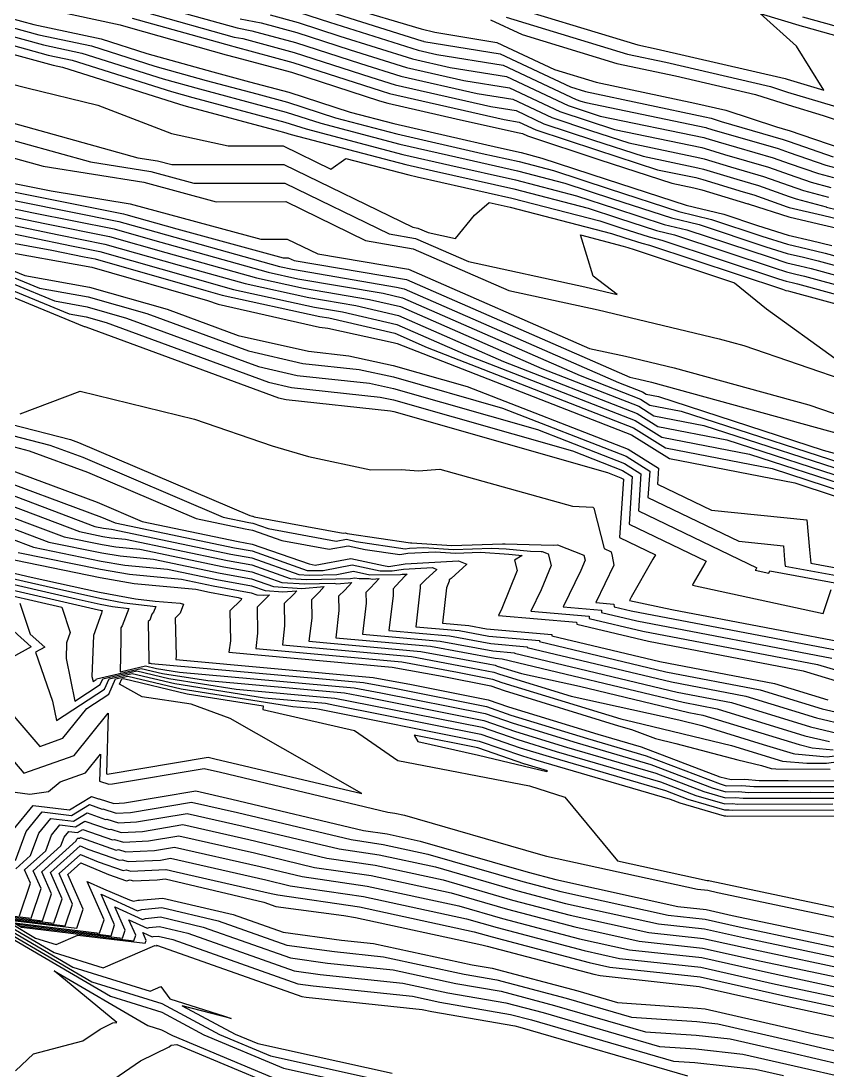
# Model space of a CAD drawing. Header units: millimetres. Extents: x 1157528 to 1158127, y 1280646 to 1281429.
# Drawn here: x 1157768.2 to 1157848.2, y 1280877.3 to 1280981.5 of the extents above; entities that cross this region are included whole.
import ezdxf

# ---------------------------------------------------------------- set-up
doc = ezdxf.new("R2010")
doc.units = ezdxf.units.MM
doc.layers.add('OCTUBRE', color=31, linetype='Continuous')

msp = doc.modelspace()

# ---------------------------------------------------------------- linework, layer by layer
at = {"layer": 'OCTUBRE', "flags": 128}
for points, elevation in [([(1157752.72, 1280983.08), (1157760.66, 1280980.95), (1157763.54, 1280980.13), (1157770.93, 1280978.1), (1157773.31, 1280977.59), (1157783.13, 1280974.49), (1157785.26, 1280973.89), (1157793.03, 1280971.81), (1157794.38, 1280971.45), (1157796.48, 1280970.77), (1157806.08, 1280968.25), (1157810.72, 1280967.18), (1157817.25, 1280965.72), (1157823.29, 1280964.15), (1157827.15, 1280962.88), (1157831.96, 1280961.31), (1157834.21, 1280960.78), (1157842.48, 1280958.04), (1157844.14, 1280957.5), (1157845.41, 1280957.21), (1157846.55, 1280956.93), (1157854.88, 1280954.66)], 422), ([(1157758.65, 1280983.29), (1157765.05, 1280981.47), (1157769.98, 1280980.12), (1157775.21, 1280979), (1157781.5, 1280977.01), (1157786.58, 1280975.59), (1157791.6, 1280974.25), (1157794.64, 1280973.42), (1157799.39, 1280971.88), (1157805.48, 1280970.29), (1157813.95, 1280968.34), (1157817.61, 1280967.53), (1157820.99, 1280966.65), (1157826.53, 1280964.82), (1157833.43, 1280962.57), (1157836.67, 1280961.8), (1157841.65, 1280960.15), (1157844.21, 1280959.33), (1157846.16, 1280958.87), (1157847.92, 1280958.44), (1157854.18, 1280956.74)], 421), ([(1157768.55, 1280983.15), (1157778.07, 1280981.11), (1157779.07, 1280980.79), (1157788.57, 1280978.13), (1157789.44, 1280977.9), (1157795.03, 1280976.39), (1157803.77, 1280973.56), (1157804.59, 1280973.34), (1157811.35, 1280971.79), (1157817.45, 1280970.41), (1157817.92, 1280970.33), (1157818.43, 1280970.09), (1157825.59, 1280967.72), (1157832.75, 1280965.4), (1157834.91, 1280964.94), (1157835.72, 1280964.72), (1157840.26, 1280963.36), (1157840.35, 1280963.34), (1157840.4, 1280963.32), (1157844.32, 1280962.07), (1157847.28, 1280961.37), (1157849.98, 1280960.72)], 419.5), ([(1157782.12, 1280982.89), (1157789.65, 1280980.79), (1157791.12, 1280980.52), (1157795.42, 1280979.35), (1157801.87, 1280977.27), (1157805.89, 1280976.01), (1157813.45, 1280974.29), (1157816.98, 1280973.71), (1157820.84, 1280971.9), (1157824.66, 1280970.63), (1157828.48, 1280969.39), (1157835.5, 1280967.92), (1157835.95, 1280967.8), (1157838.56, 1280967.02), (1157841.82, 1280966.07), (1157844.35, 1280965.16), (1157845.79, 1280964.66), (1157848.27, 1280964.01)], 418), ([(1157797.78, 1280982.71), (1157807.95, 1280979.52), (1157808.13, 1280979.47), (1157808.17, 1280979.46), (1157815.72, 1280978.22), (1157822.68, 1280974.94), (1157824.19, 1280974.48), (1157836, 1280971.98), (1157836.62, 1280971.84), (1157837.63, 1280971.51), (1157843.76, 1280969.74), (1157844.35, 1280969.52), (1157848.74, 1280968.02)], 416), ([(1157800.53, 1280982.89), (1157807.88, 1280980.71), (1157809.24, 1280980.36), (1157815.4, 1280979.35), (1157821.09, 1280976.67), (1157825.22, 1280975.41), (1157835.03, 1280973.33), (1157838.09, 1280972.63), (1157843.12, 1280970.98), (1157844.24, 1280970.65), (1157844.35, 1280970.61), (1157849.47, 1280968.86)], 415.5), ([(1157814.73, 1280983.58), (1157829.37, 1280979.12), (1157831.17, 1280978.73), (1157843.98, 1280975.78), (1157844.15, 1280975.72), (1157847.79, 1280974.63), (1157845.08, 1280978.99), (1157841.49, 1280982.21), (1157845.66, 1280980.98), (1157845.8, 1280980.94), (1157859.56, 1280977.06)], 413.5), ([(1157752.75, 1280982.18), (1157761.66, 1280979.78), (1157762.78, 1280979.46), (1157771.41, 1280977.09), (1157772.35, 1280976.89), (1157783.94, 1280973.23), (1157784.59, 1280973.04), (1157793.75, 1280970.59), (1157794.25, 1280970.46), (1157795.02, 1280970.21), (1157806.38, 1280967.23), (1157809.1, 1280966.61), (1157817.07, 1280964.82), (1157824.44, 1280962.91), (1157827.46, 1280961.91), (1157831.22, 1280960.69), (1157832.99, 1280960.26), (1157842.89, 1280956.98), (1157844.11, 1280956.59), (1157845.03, 1280956.37), (1157845.87, 1280956.17), (1157855.23, 1280953.62)], 422.5), ([(1157759.65, 1280982.12), (1157764.29, 1280980.8), (1157770.46, 1280979.11), (1157774.26, 1280978.3), (1157782.31, 1280975.75), (1157785.92, 1280974.74), (1157792.31, 1280973.03), (1157794.51, 1280972.43), (1157797.93, 1280971.33), (1157805.78, 1280969.27), (1157812.34, 1280967.76), (1157817.43, 1280966.63), (1157822.14, 1280965.4), (1157826.84, 1280963.85), (1157832.69, 1280961.94), (1157835.44, 1280961.29), (1157842.06, 1280959.09), (1157844.18, 1280958.42), (1157845.78, 1280958.04), (1157847.24, 1280957.69), (1157854.53, 1280955.7)], 421.5), ([(1157765.81, 1280982.14), (1157769.5, 1280981.13), (1157776.17, 1280979.7), (1157780.69, 1280978.27), (1157787.24, 1280976.44), (1157790.88, 1280975.46), (1157794.77, 1280974.41), (1157800.85, 1280972.44), (1157805.19, 1280971.31), (1157815.57, 1280968.92), (1157817.79, 1280968.43), (1157819.84, 1280967.89), (1157826.22, 1280965.79), (1157834.16, 1280963.2), (1157837.9, 1280962.31), (1157841.23, 1280961.2), (1157844.25, 1280960.24), (1157846.53, 1280959.71), (1157848.61, 1280959.2)], 420.5), ([(1157779.24, 1280981.75), (1157789.09, 1280979), (1157789.31, 1280978.96), (1157795.16, 1280977.37), (1157803.91, 1280974.54), (1157804.75, 1280974.28), (1157816.12, 1280971.7), (1157817.61, 1280971.46), (1157819.24, 1280970.69), (1157825.28, 1280968.69), (1157831.33, 1280966.73), (1157835.11, 1280965.94), (1157835.8, 1280965.75), (1157839.79, 1280964.55), (1157840.86, 1280964.24), (1157844.16, 1280963.04), (1157844.35, 1280962.98), (1157847.66, 1280962.21), (1157850.66, 1280961.48)], 419), ([(1157780.68, 1280982.32), (1157789.37, 1280979.89), (1157790.22, 1280979.74), (1157795.29, 1280978.36), (1157802.89, 1280975.91), (1157805.32, 1280975.14), (1157814.78, 1280973), (1157817.29, 1280972.59), (1157820.04, 1280971.29), (1157824.97, 1280969.66), (1157829.9, 1280968.06), (1157835.31, 1280966.93), (1157835.87, 1280966.77), (1157839.17, 1280965.78), (1157841.34, 1280965.16), (1157844.35, 1280964.07), (1157845.05, 1280963.83), (1157848.03, 1280963.04), (1157848.06, 1280963.03), (1157851.35, 1280962.23)], 418.5), ([(1157789.94, 1280981.68), (1157792.02, 1280981.3), (1157795.56, 1280980.34), (1157800.85, 1280978.63), (1157806.45, 1280976.87), (1157812.11, 1280975.59), (1157816.66, 1280974.84), (1157821.64, 1280972.5), (1157824.35, 1280971.6), (1157827.05, 1280970.72), (1157835.7, 1280968.92), (1157836.03, 1280968.83), (1157837.94, 1280968.25), (1157842.31, 1280966.99), (1157844.35, 1280966.25), (1157846.53, 1280965.5), (1157848.51, 1280964.98)], 417.5), ([(1157792.92, 1280982.08), (1157795.69, 1280981.33), (1157799.83, 1280979.99), (1157807.02, 1280977.73), (1157810.77, 1280976.88), (1157816.35, 1280975.97), (1157822.45, 1280973.1), (1157824.04, 1280972.57), (1157825.63, 1280972.05), (1157835.9, 1280969.91), (1157836.11, 1280969.85), (1157837.32, 1280969.49), (1157842.79, 1280967.9), (1157844.35, 1280967.34), (1157847.26, 1280966.34), (1157848.75, 1280965.95)], 417), ([(1157795.82, 1280982.31), (1157798.8, 1280981.35), (1157807.59, 1280978.59), (1157809.44, 1280978.17), (1157816.03, 1280977.1), (1157823.25, 1280973.7), (1157823.73, 1280973.54), (1157824.2, 1280973.39), (1157836.09, 1280970.9), (1157836.18, 1280970.88), (1157836.7, 1280970.72), (1157843.27, 1280968.82), (1157844.35, 1280968.43), (1157848, 1280967.18), (1157848.99, 1280966.92)], 416.5), ([(1157814.77, 1280981.6), (1157817.91, 1280980.13), (1157827.3, 1280977.26), (1157833.1, 1280976.03), (1157841.04, 1280974.2), (1157844.26, 1280973.15), (1157847.74, 1280972.1), (1157850.44, 1280971.2)], 414.5), ([(1157816.32, 1280981.86), (1157828.33, 1280978.19), (1157832.14, 1280977.38), (1157842.51, 1280974.99), (1157844.2, 1280974.43), (1157849.65, 1280972.8)], 414), ([(1157845.7, 1280981.88), (1157847.95, 1280981.26), (1157859.78, 1280977.92)], 413), ([(1157717.7, 1280980.6), (1157723.76, 1280978.43), (1157725.28, 1280977.93), (1157732.14, 1280975.93), (1157732.8, 1280975.79), (1157740.04, 1280973.76), (1157740.29, 1280973.69), (1157744.31, 1280972.68), (1157751.34, 1280971.35), (1157753.06, 1280970.99), (1157764.91, 1280968.61), (1157770.41, 1280967.09), (1157780.41, 1280965.49), (1157787.58, 1280963.54), (1157794.46, 1280963.56), (1157802.36, 1280959.7), (1157807.11, 1280958.89), (1157816.58, 1280954.75), (1157825.44, 1280952.82), (1157837.43, 1280949.97), (1157839.86, 1280949.3), (1157856.03, 1280943.73)], 424.5), ([(1157718, 1280979.03), (1157722.38, 1280977.46), (1157726, 1280976.27), (1157730.9, 1280974.84), (1157733.21, 1280974.33), (1157738.37, 1280972.89), (1157740.73, 1280972.29), (1157749.41, 1280970.1), (1157750.68, 1280969.85), (1157751.46, 1280969.43), (1157763.45, 1280966.33), (1157764.4, 1280966), (1157765.73, 1280965.72), (1157771.22, 1280964.62), (1157779.06, 1280963.36), (1157791.99, 1280959.85), (1157794.62, 1280959.85), (1157797.65, 1280958.38), (1157806.65, 1280956.85), (1157824.57, 1280949.01), (1157828.13, 1280948.24), (1157832.95, 1280947.09), (1157846.33, 1280943.41), (1157854.82, 1280940.49)], 425.5), ([(1157718.15, 1280978.25), (1157721.7, 1280976.98), (1157726.36, 1280975.44), (1157730.28, 1280974.3), (1157733.42, 1280973.61), (1157737.54, 1280972.45), (1157740.95, 1280971.59), (1157748.3, 1280969.74), (1157750.36, 1280969.33), (1157751.62, 1280968.65), (1157761.83, 1280966.01), (1157763.97, 1280965.25), (1157766.98, 1280964.63), (1157778.4, 1280962.34), (1157778.61, 1280962.28), (1157783.67, 1280960.86), (1157794.2, 1280958), (1157794.71, 1280958), (1157795.3, 1280957.72), (1157806.42, 1280955.83), (1157828.56, 1280946.14), (1157829.47, 1280945.94), (1157830.71, 1280945.65), (1157849.57, 1280940.47)], 426), ([(1157719.64, 1280975.53), (1157727.44, 1280972.95), (1157728.42, 1280972.67), (1157734.04, 1280971.43), (1157735.03, 1280971.15), (1157741.62, 1280969.49), (1157744.95, 1280968.64), (1157749.4, 1280967.76), (1157752.11, 1280966.29), (1157756.98, 1280965.03), (1157762.71, 1280963.03), (1157770.74, 1280961.36), (1157776.99, 1280960.11), (1157782.58, 1280958.51), (1157791.58, 1280955.99), (1157796.22, 1280954.98), (1157802.77, 1280953.86), (1157805.84, 1280953.15), (1157819.86, 1280947.01), (1157829.46, 1280943.27), (1157830.96, 1280942.33), (1157835.92, 1280941.37), (1157852.06, 1280936.12)], 427.5), ([(1157720.32, 1280976.01), (1157727.08, 1280973.78), (1157729.04, 1280973.21), (1157733.83, 1280972.15), (1157735.87, 1280971.58), (1157741.4, 1280970.19), (1157746.07, 1280969.01), (1157749.72, 1280968.28), (1157751.95, 1280967.08), (1157758.6, 1280965.36), (1157763.13, 1280963.77), (1157769.48, 1280962.45), (1157777.46, 1280960.85), (1157781.26, 1280959.77), (1157792.72, 1280956.56), (1157795.68, 1280955.91), (1157804.11, 1280954.47), (1157806.03, 1280954.02), (1157823.65, 1280946.31), (1157829.64, 1280943.98), (1157830.57, 1280943.39), (1157833.67, 1280942.79), (1157852.86, 1280936.56)], 427), ([(1157763.73, 1280976.14), (1157768.8, 1280974.85), (1157775.84, 1280973.13), (1157783.16, 1280970.31), (1157788.76, 1280969.09), (1157794.2, 1280969.11), (1157798.94, 1280966.79), (1157800.42, 1280967.85), (1157806.67, 1280966.21), (1157807.49, 1280966.03), (1157816.89, 1280963.92), (1157825.59, 1280961.66), (1157827.77, 1280960.94), (1157830.48, 1280960.06), (1157831.76, 1280959.75), (1157843.3, 1280955.92), (1157844.07, 1280955.68), (1157844.66, 1280955.54), (1157845.19, 1280955.41), (1157855.58, 1280952.58)], 423), ([(1157718.96, 1280972.73), (1157724.7, 1280970.82), (1157727.17, 1280970.1), (1157729.18, 1280970.09), (1157733.45, 1280969.15), (1157740.1, 1280967.4), (1157742.12, 1280966.81), (1157742.82, 1280966.72), (1157748.12, 1280965.67), (1157751.54, 1280963.82), (1157752.53, 1280963.46), (1157759.57, 1280961.29), (1157765.67, 1280958.77), (1157775.25, 1280957.05), (1157786.72, 1280953.77), (1157787.77, 1280953.39), (1157797.81, 1280951.1), (1157798.65, 1280951.01), (1157805.11, 1280949.6), (1157805.51, 1280949.49), (1157828.75, 1280940.44), (1157832.5, 1280938.07), (1157844.93, 1280935.66), (1157848.84, 1280934.39)], 429.5), ([(1157765.21, 1280971.96), (1157779.81, 1280967.92), (1157781.77, 1280967.61), (1157783.17, 1280967.23), (1157794.29, 1280967.26), (1157807.06, 1280961.02), (1157807.57, 1280960.93), (1157808.59, 1280960.49), (1157811.28, 1280959.9), (1157813.17, 1280962.22), (1157814.62, 1280963.49), (1157816.72, 1280963.02), (1157826.74, 1280960.41), (1157828.08, 1280959.97), (1157829.75, 1280959.43), (1157830.53, 1280959.24), (1157843.72, 1280954.87), (1157844.04, 1280954.76), (1157844.28, 1280954.71), (1157844.5, 1280954.65), (1157855.93, 1280951.54)], 423.5), ([(1157765.06, 1280970.28), (1157775.11, 1280967.51), (1157781.09, 1280966.55), (1157785.37, 1280965.38), (1157794.37, 1280965.41), (1157804.71, 1280960.36), (1157807.34, 1280959.91), (1157812.58, 1280957.62), (1157824.1, 1280955.12), (1157827.33, 1280954.35), (1157824.93, 1280956.18), (1157823.69, 1280960.26), (1157827.9, 1280959.16), (1157828.39, 1280959), (1157829.01, 1280958.8), (1157829.3, 1280958.73), (1157838.96, 1280955.52), (1157842.11, 1280952.92), (1157848.88, 1280948.03)], 424), ([(1157763.55, 1280964.51), (1157768.23, 1280963.54), (1157777.93, 1280961.59), (1157779.93, 1280961.02), (1157793.86, 1280957.13), (1157795.14, 1280956.85), (1157805.46, 1280955.08), (1157806.22, 1280954.9), (1157827.45, 1280945.61), (1157829.82, 1280944.69), (1157830.19, 1280944.45), (1157831.41, 1280944.22), (1157847.74, 1280938.92), (1157852.81, 1280937.52)], 426.5), ([(1157762.28, 1280962.28), (1157771.99, 1280960.27), (1157776.52, 1280959.36), (1157783.91, 1280957.26), (1157790.44, 1280955.43), (1157796.77, 1280954.05), (1157801.42, 1280953.25), (1157805.65, 1280952.27), (1157816.06, 1280947.71), (1157829.29, 1280942.56), (1157831.35, 1280941.26), (1157838.17, 1280939.94), (1157851.25, 1280935.69)], 428), ([(1157757.55, 1280960.8), (1157768.6, 1280956.24), (1157775.02, 1280955.09), (1157782.7, 1280952.9), (1157789.76, 1280950.29), (1157796.71, 1280948.72), (1157800.72, 1280948.28), (1157805.13, 1280947.32), (1157812.46, 1280945.23), (1157828.4, 1280939.02), (1157831.41, 1280937.12), (1157831.31, 1280935.55), (1157836.68, 1280932.96), (1157846.13, 1280931.99), (1157846.37, 1280929.01), (1157846.51, 1280927.71), (1157854.74, 1280926.19)], 430.5), ([(1157764.95, 1280960.9), (1157773.24, 1280959.18), (1157776.05, 1280958.62), (1157785.23, 1280956), (1157789.3, 1280954.86), (1157797.31, 1280953.11), (1157800.08, 1280952.64), (1157805.47, 1280951.39), (1157812.27, 1280948.41), (1157829.11, 1280941.85), (1157831.73, 1280940.2), (1157840.42, 1280938.51), (1157850.45, 1280935.26)], 428.5), ([(1157753.5, 1280959.84), (1157774.48, 1280951.19), (1157774.56, 1280951.17), (1157774.65, 1280951.15), (1157793.75, 1280944.1), (1157794.5, 1280943.94), (1157804.84, 1280942.82), (1157805.17, 1280942.75), (1157826.37, 1280936.69), (1157827.68, 1280936.18), (1157827.93, 1280936.03), (1157827.56, 1280930.24), (1157831.11, 1280928.53), (1157830.85, 1280928.09), (1157828.71, 1280924.33), (1157828.53, 1280924.01), (1157832.74, 1280923.11), (1157851.45, 1280919.54)], 432.5), ([(1157754.51, 1280960.08), (1157773.01, 1280952.45), (1157774.67, 1280952.15), (1157776.66, 1280951.58), (1157792.76, 1280945.65), (1157795.05, 1280945.13), (1157803.81, 1280944.18), (1157805.16, 1280943.89), (1157822.89, 1280938.83), (1157827.86, 1280936.89), (1157828.8, 1280936.3), (1157828.5, 1280931.57), (1157836.13, 1280927.89), (1157835.99, 1280927.66), (1157834.86, 1280925.67), (1157834.77, 1280925.51), (1157847.72, 1280922.72), (1157848.54, 1280925.08)], 432), ([(1157755.52, 1280960.32), (1157771.54, 1280953.72), (1157774.79, 1280953.13), (1157778.67, 1280952.02), (1157791.76, 1280947.2), (1157795.6, 1280946.33), (1157802.78, 1280945.55), (1157805.15, 1280945.03), (1157819.41, 1280940.96), (1157828.04, 1280937.6), (1157829.67, 1280936.57), (1157829.44, 1280932.9), (1157841.15, 1280927.25), (1157841.13, 1280927.22), (1157841.02, 1280927.02), (1157841.01, 1280927), (1157842.35, 1280926.71), (1157842.44, 1280926.95), (1157854.28, 1280924.77)], 431.5), ([(1157756.53, 1280960.56), (1157770.07, 1280954.98), (1157774.9, 1280954.11), (1157780.69, 1280952.46), (1157790.76, 1280948.75), (1157796.15, 1280947.52), (1157801.75, 1280946.92), (1157805.14, 1280946.18), (1157815.94, 1280943.09), (1157828.22, 1280938.31), (1157830.54, 1280936.84), (1157830.37, 1280934.22), (1157839.36, 1280929.89), (1157843.8, 1280929.43), (1157843.91, 1280928.03), (1157843.97, 1280927.42), (1157854.51, 1280925.48)], 431), ([(1157764.2, 1280960.04), (1157771.28, 1280958.76), (1157774.49, 1280958.09), (1157775.59, 1280957.88), (1157786.56, 1280954.75), (1157788.16, 1280954.3), (1157797.85, 1280952.18), (1157798.73, 1280952.03), (1157805.28, 1280950.51), (1157808.47, 1280949.11), (1157828.93, 1280941.14), (1157832.12, 1280939.13), (1157842.67, 1280937.09), (1157849.65, 1280934.82)], 429), ([(1157768.16, 1280942.51), (1157774.09, 1280944.75), (1157785.42, 1280941.97), (1157793.12, 1280939.34), (1157796.71, 1280938.29), (1157802.89, 1280936.95), (1157805.9, 1280937), (1157807.63, 1280936.86), (1157809.75, 1280937.02), (1157822.89, 1280933.37), (1157824.9, 1280933.27), (1157825.01, 1280933.17), (1157826.04, 1280929.16), (1157826.73, 1280928.84), (1157826.82, 1280928.41), (1157826.99, 1280927.51), (1157825.2, 1280923.81), (1157826.99, 1280923.65), (1157827.01, 1280923.38), (1157828.71, 1280922.98), (1157850.03, 1280918.91)], 433), ([(1157767.21, 1280941.5), (1157773.12, 1280939.96), (1157773.91, 1280939.68), (1157790.92, 1280932.42), (1157791.17, 1280932.37), (1157791.2, 1280932.36), (1157791.35, 1280932.31), (1157800.17, 1280930.67), (1157800.36, 1280930.7), (1157800.55, 1280930.66), (1157806.82, 1280929.71), (1157806.86, 1280929.72), (1157806.97, 1280929.72), (1157810.94, 1280929.45), (1157815.94, 1280929.63), (1157816.04, 1280929.62), (1157816.2, 1280929.61), (1157820.97, 1280929.5), (1157821.4, 1280929.52), (1157824.01, 1280928.5), (1157824.14, 1280928), (1157823.72, 1280926.96), (1157821.98, 1280923.38), (1157825.76, 1280923.05), (1157825.77, 1280922.81), (1157829.28, 1280921.97), (1157848.61, 1280918.28)], 433.5), ([(1157766.36, 1280940.63), (1157771.09, 1280939.41), (1157774.37, 1280938.2), (1157788.25, 1280932.28), (1157790.81, 1280931.74), (1157791.19, 1280931.67), (1157792.71, 1280931.14), (1157799.47, 1280929.88), (1157800.5, 1280930.07), (1157801.45, 1280929.86), (1157806.29, 1280929.13), (1157806.72, 1280929.2), (1157808.14, 1280929.27), (1157811.11, 1280929.06), (1157814.86, 1280929.2), (1157816.31, 1280929.11), (1157818.71, 1280928.89), (1157819.79, 1280928.86), (1157819.89, 1280928.87), (1157820.48, 1280928.63), (1157820.78, 1280927.48), (1157819.79, 1280925.07), (1157818.76, 1280922.95), (1157824.53, 1280922.45), (1157824.54, 1280922.23), (1157829.85, 1280920.96), (1157847.18, 1280917.66), (1157849.94, 1280916.81)], 434), ([(1157765.52, 1280939.77), (1157769.05, 1280938.85), (1157774.83, 1280936.72), (1157785.58, 1280932.13), (1157790.46, 1280931.11), (1157791.18, 1280930.98), (1157794.07, 1280929.96), (1157798.77, 1280929.09), (1157800.64, 1280929.43), (1157802.35, 1280929.06), (1157805.76, 1280928.55), (1157806.58, 1280928.68), (1157809.31, 1280928.82), (1157811.28, 1280928.68), (1157813.77, 1280928.78), (1157816.58, 1280928.59), (1157817.91, 1280928.47), (1157817.15, 1280927.99), (1157817.41, 1280926.96), (1157815.87, 1280923.19), (1157815.54, 1280922.52), (1157823.3, 1280921.84), (1157823.31, 1280921.66), (1157830.42, 1280919.95), (1157845.76, 1280917.03), (1157849.36, 1280915.92)], 434.5), ([(1157764.97, 1280937.74), (1157775.76, 1280933.76), (1157780.24, 1280931.85), (1157789.75, 1280929.85), (1157791.15, 1280929.6), (1157796.8, 1280927.62), (1157797.38, 1280927.51), (1157800.92, 1280928.17), (1157804.16, 1280927.47), (1157804.7, 1280927.38), (1157806.3, 1280927.64), (1157811.58, 1280927.92), (1157812.41, 1280927.59), (1157810.86, 1280926.19), (1157810.65, 1280926.05), (1157810.68, 1280925.93), (1157810.4, 1280925.25), (1157809.99, 1280921.76), (1157812.6, 1280921.53), (1157814.38, 1280921.2), (1157820.84, 1280920.63), (1157820.85, 1280920.5), (1157831.56, 1280917.94), (1157842.91, 1280915.77), (1157848.21, 1280914.15)], 435.5), ([(1157763.41, 1280935.93), (1157775.55, 1280931.35), (1157776.39, 1280931.18), (1157776.68, 1280931.13), (1157777.21, 1280931.08), (1157789.04, 1280928.6), (1157791.12, 1280928.22), (1157795.76, 1280926.59), (1157796.8, 1280926.52), (1157799.53, 1280926.59), (1157801.19, 1280926.9), (1157802.79, 1280926.55), (1157805.85, 1280926.58), (1157806.01, 1280926.6), (1157806.42, 1280926.62), (1157806.49, 1280926.6), (1157806.32, 1280926.45), (1157805.39, 1280925.44), (1157805.1, 1280925.16), (1157805.11, 1280924.49), (1157804.7, 1280921.04), (1157810.71, 1280920.5), (1157814.8, 1280919.73), (1157818.38, 1280919.42), (1157818.38, 1280919.35), (1157832.7, 1280915.92), (1157840.07, 1280914.52), (1157847.07, 1280912.37), (1157850.15, 1280911.63)], 436.5), ([(1157764.43, 1280936.64), (1157776.22, 1280932.28), (1157777.57, 1280931.7), (1157789.4, 1280929.23), (1157791.13, 1280928.91), (1157796.59, 1280926.99), (1157797.02, 1280926.97), (1157798.16, 1280926.99), (1157801.05, 1280927.53), (1157803.84, 1280926.93), (1157805.02, 1280926.94), (1157806.15, 1280927.12), (1157809, 1280927.27), (1157809.45, 1280927.09), (1157808.31, 1280926.06), (1157807.92, 1280925.64), (1157807.8, 1280925.52), (1157807.8, 1280925.24), (1157807.35, 1280921.4), (1157811.65, 1280921.01), (1157814.59, 1280920.46), (1157819.61, 1280920.03), (1157819.61, 1280919.93), (1157832.13, 1280916.93), (1157841.49, 1280915.15), (1157847.64, 1280913.26), (1157850.35, 1280912.61)], 436), ([(1157763.77, 1280934.7), (1157774.03, 1280930.83), (1157776.34, 1280930.36), (1157777.15, 1280930.22), (1157778.6, 1280930.08), (1157788.69, 1280927.97), (1157791.11, 1280927.53), (1157794.92, 1280926.19), (1157796.57, 1280926.08), (1157800.9, 1280926.18), (1157801.33, 1280926.26), (1157801.74, 1280926.18), (1157802.74, 1280926.18), (1157803.06, 1280926.13), (1157803.73, 1280926.18), (1157802.86, 1280925.24), (1157802.4, 1280924.79), (1157802.43, 1280923.75), (1157802.06, 1280920.67), (1157809.76, 1280919.98), (1157815, 1280919), (1157817.15, 1280918.82), (1157817.15, 1280918.77), (1157833.28, 1280914.91), (1157838.64, 1280913.89), (1157846.49, 1280911.48), (1157849.94, 1280910.65)], 437), ([(1157764.13, 1280933.47), (1157772.5, 1280930.31), (1157776.28, 1280929.54), (1157777.61, 1280929.32), (1157779.99, 1280929.09), (1157788.34, 1280927.34), (1157791.09, 1280926.84), (1157794.09, 1280925.78), (1157796.35, 1280925.64), (1157799.27, 1280925.71), (1157799.54, 1280925.66), (1157801.01, 1280925.78), (1157800.33, 1280925.04), (1157799.71, 1280924.43), (1157799.74, 1280923), (1157799.42, 1280920.31), (1157808.81, 1280919.46), (1157815.21, 1280918.27), (1157815.92, 1280918.21), (1157815.92, 1280918.2), (1157833.85, 1280913.91), (1157837.22, 1280913.26), (1157845.92, 1280910.59), (1157848.35, 1280910.01)], 437.5), ([(1157764.5, 1280932.24), (1157770.98, 1280929.8), (1157776.23, 1280928.73), (1157778.07, 1280928.42), (1157781.37, 1280928.1), (1157787.98, 1280926.71), (1157791.08, 1280926.14), (1157793.26, 1280925.38), (1157796.07, 1280925.2), (1157798.29, 1280925.38), (1157797.79, 1280924.84), (1157797.01, 1280924.07), (1157797.05, 1280922.25), (1157796.77, 1280919.95), (1157807.87, 1280918.95), (1157814.54, 1280917.71), (1157815.24, 1280917.57), (1157815.43, 1280917.5), (1157817.82, 1280916.76), (1157823.59, 1280915.49), (1157834.42, 1280912.9), (1157835.8, 1280912.63), (1157845.35, 1280909.71), (1157846.64, 1280909.4), (1157848.74, 1280909.2)], 438), ([(1157764.86, 1280931.02), (1157769.46, 1280929.28), (1157776.17, 1280927.91), (1157778.53, 1280927.51), (1157782.76, 1280927.1), (1157787.63, 1280926.08), (1157791.06, 1280925.45), (1157792.43, 1280924.98), (1157794.19, 1280924.86), (1157795.58, 1280924.97), (1157795.26, 1280924.64), (1157794.31, 1280923.71), (1157794.36, 1280921.5), (1157794.13, 1280919.59), (1157806.92, 1280918.43), (1157813.02, 1280917.3), (1157815.1, 1280916.88), (1157815.66, 1280916.69), (1157822.75, 1280914.51), (1157833.43, 1280912.15), (1157835.72, 1280911.59), (1157841.8, 1280909.73), (1157844.77, 1280908.82), (1157844.92, 1280908.78), (1157848.12, 1280908.49), (1157850.31, 1280908.79)], 438.5), ([(1157767.93, 1280928.77), (1157776.12, 1280927.1), (1157778.99, 1280926.61), (1157784.15, 1280926.11), (1157787.28, 1280925.45), (1157791.05, 1280924.76), (1157791.6, 1280924.57), (1157792.3, 1280924.53), (1157792.86, 1280924.57), (1157792.73, 1280924.44), (1157791.62, 1280923.35), (1157791.67, 1280920.75), (1157791.49, 1280919.23), (1157805.97, 1280917.92), (1157811.49, 1280916.89), (1157814.95, 1280916.2), (1157815.88, 1280915.88), (1157827.67, 1280912.25), (1157828.93, 1280911.97), (1157838.66, 1280909.61), (1157843.71, 1280908.07), (1157846.1, 1280907.86), (1157848.06, 1280907.86), (1157850.43, 1280908.18)], 439), ([(1157766.41, 1280928.25), (1157776.06, 1280926.28), (1157779.45, 1280925.7), (1157785.54, 1280925.12), (1157786.92, 1280924.83), (1157789.75, 1280924.31), (1157790.09, 1280924.21), (1157790.04, 1280924.08), (1157788.92, 1280922.98), (1157788.98, 1280920), (1157788.84, 1280918.86), (1157805.03, 1280917.4), (1157809.97, 1280916.48), (1157814.81, 1280915.52), (1157816.11, 1280915.07), (1157827.44, 1280911.58), (1157828.74, 1280911.2), (1157831.1, 1280910.3), (1157833.14, 1280909.83), (1157839.28, 1280908.2), (1157841.61, 1280907.63), (1157842.59, 1280907.33), (1157843.05, 1280907.3), (1157848.44, 1280907.28)], 439.5), ([(1157765.16, 1280926.69), (1157771.45, 1280925.24), (1157776.04, 1280924.23), (1157778.44, 1280923.78), (1157781.58, 1280923.4), (1157781.35, 1280922.83), (1157781.2, 1280922.64), (1157781, 1280922.06), (1157780.83, 1280921.9), (1157780.91, 1280918.06), (1157780.91, 1280917.88), (1157780.91, 1280917.76), (1157781, 1280917.78), (1157781.04, 1280917.77), (1157781.13, 1280917.76), (1157802.19, 1280915.86), (1157805.41, 1280915.26), (1157814.37, 1280913.47), (1157816.79, 1280912.64), (1157824.36, 1280910.3), (1157830.18, 1280908.6), (1157837.51, 1280905.81), (1157838.11, 1280905.63), (1157839.66, 1280905.66), (1157840.86, 1280905.55), (1157845.37, 1280905.56), (1157849.56, 1280905.54)], 441), ([(1157765.39, 1280927.21), (1157769.22, 1280926.33), (1157776.02, 1280924.82), (1157779.58, 1280924.16), (1157781.52, 1280923.93), (1157784, 1280923.74), (1157784.34, 1280923.65), (1157784.01, 1280922.73), (1157783.52, 1280922.26), (1157783.6, 1280918.51), (1157783.56, 1280918.14), (1157803.13, 1280916.37), (1157806.93, 1280915.67), (1157814.52, 1280914.15), (1157816.56, 1280913.45), (1157825.39, 1280910.73), (1157829.7, 1280909.47), (1157837.49, 1280906.5), (1157838.6, 1280906.24), (1157839.97, 1280906.27), (1157841.39, 1280906.13), (1157844.26, 1280906.14), (1157849.18, 1280906.12)], 440.5), ([(1157764.71, 1280925.65), (1157775.9, 1280923.07), (1157776.08, 1280923.03), (1157776.17, 1280923.02), (1157776.28, 1280923), (1157776.19, 1280922.75), (1157775.41, 1280920.52), (1157775.26, 1280916.47), (1157775.37, 1280915.95), (1157775.68, 1280916.15), (1157775.71, 1280916.22), (1157780.13, 1280917.27), (1157782.26, 1280916.76), (1157786.74, 1280916.05), (1157800.29, 1280914.83), (1157802.37, 1280914.44), (1157814.09, 1280912.1), (1157817.24, 1280911.02), (1157822.31, 1280909.45), (1157831.14, 1280906.87), (1157835.92, 1280905.05), (1157838.04, 1280904.43), (1157839.03, 1280904.45), (1157839.81, 1280904.38), (1157847.58, 1280904.4), (1157850.3, 1280904.39)], 442), ([(1157764.94, 1280926.17), (1157773.68, 1280924.16), (1157776.06, 1280923.63), (1157777.31, 1280923.4), (1157778.93, 1280923.2), (1157778.25, 1280921.49), (1157778.11, 1280921.3), (1157778.12, 1280920.07), (1157778.06, 1280916.93), (1157780.57, 1280917.53), (1157781.65, 1280917.27), (1157783.94, 1280916.9), (1157801.24, 1280915.34), (1157803.89, 1280914.85), (1157814.23, 1280912.79), (1157817.02, 1280911.83), (1157823.34, 1280909.88), (1157830.66, 1280907.74), (1157836.72, 1280905.43), (1157838.08, 1280905.03), (1157839.34, 1280905.06), (1157840.34, 1280904.96), (1157846.47, 1280904.98), (1157849.93, 1280904.97)], 441.5), ([(1157764.48, 1280925.13), (1157772.26, 1280923.34), (1157773.1, 1280920.81), (1157772.74, 1280919.8), (1157772.69, 1280918.25), (1157773.55, 1280914.02), (1157776.09, 1280915.67), (1157776.34, 1280916.22), (1157779.7, 1280917.02), (1157782.87, 1280916.26), (1157789.55, 1280915.19), (1157799.34, 1280914.31), (1157800.84, 1280914.03), (1157813.94, 1280911.42), (1157817.47, 1280910.21), (1157821.28, 1280909.03), (1157831.62, 1280906.01), (1157835.12, 1280904.67), (1157838, 1280903.83), (1157838.72, 1280903.85), (1157839.29, 1280903.79), (1157848.69, 1280903.82)], 442.5), ([(1157764.06, 1280924.05), (1157769.24, 1280919.4), (1157767.39, 1280918.39)], 443.5), ([(1157768.11, 1280923.72), (1157769.12, 1280920.67), (1157770.58, 1280919.36), (1157769.67, 1280918.87), (1157771.34, 1280914.02), (1157771.73, 1280912.09), (1157776.51, 1280915.19), (1157776.97, 1280916.22), (1157779.26, 1280916.76), (1157783.48, 1280915.76), (1157792.36, 1280914.34), (1157798.4, 1280913.8), (1157799.32, 1280913.62), (1157813.8, 1280910.74), (1157817.7, 1280909.39), (1157820.26, 1280908.61), (1157832.1, 1280905.14), (1157834.33, 1280904.29), (1157837.96, 1280903.23), (1157838.41, 1280903.24), (1157838.76, 1280903.21), (1157849.79, 1280903.24)], 443), ([(1157766.1, 1280914.14), (1157770.11, 1280909.53), (1157772.38, 1280910.34), (1157774.75, 1280913.3), (1157776.92, 1280914.71), (1157777.6, 1280916.22), (1157778.83, 1280916.51), (1157784.09, 1280915.25), (1157795.16, 1280913.49), (1157797.45, 1280913.28), (1157797.8, 1280913.22), (1157813.65, 1280910.06), (1157817.92, 1280908.58), (1157819.23, 1280908.18), (1157832.58, 1280904.28), (1157833.53, 1280903.92), (1157837.92, 1280902.63), (1157838.1, 1280902.64), (1157838.23, 1280902.62), (1157850.9, 1280902.65)], 443.5), ([(1157767.58, 1280907.95), (1157768.52, 1280906.86), (1157773.5, 1280908.62), (1157776.87, 1280912.84), (1157776.7, 1280906.82), (1157776.76, 1280906.76), (1157786.79, 1280908.46), (1157787.45, 1280908.31), (1157802, 1280904.84), (1157788.95, 1280912.31), (1157785.08, 1280913.71), (1157780.25, 1280914.43), (1157777.99, 1280915.69), (1157778.22, 1280916.22), (1157778.39, 1280916.26), (1157784.7, 1280914.75), (1157792.24, 1280913.55), (1157792.18, 1280913.19), (1157801.28, 1280911.09), (1157805.59, 1280908.14), (1157818.64, 1280905.6), (1157822.14, 1280904.48), (1157827.34, 1280898.18), (1157836.23, 1280896.24), (1157836.39, 1280896.22), (1157836.54, 1280896.18), (1157856.05, 1280892.07)], 444), ([(1157708.09, 1280909.46), (1157726.49, 1280907.05), (1157730.7, 1280906.26), (1157728.24, 1280908.46), (1157728.75, 1280908.53), (1157730.43, 1280907.67), (1157735.99, 1280905.84), (1157742.09, 1280903.92), (1157746.06, 1280902.5), (1157749.38, 1280900.9), (1157753.58, 1280898.62), (1157758.99, 1280895.87), (1157761.41, 1280894.56), (1157761.99, 1280894.09), (1157762.7, 1280893.52), (1157775.24, 1280886.19), (1157782.18, 1280884.03), (1157787.91, 1280880.95), (1157792.96, 1280878.83), (1157804.73, 1280876.23)], 454), ([(1157767.66, 1280904.98), (1157769.09, 1280904.8), (1157770.95, 1280905.05), (1157772.12, 1280906.02), (1157774.62, 1280906.9), (1157776.1, 1280908.75), (1157776.02, 1280906.08), (1157776.94, 1280905.79), (1157777.29, 1280905.8), (1157786.37, 1280907.34), (1157788.01, 1280906.97), (1157804.6, 1280903.02), (1157805.29, 1280902.92), (1157806.25, 1280902.71), (1157819.49, 1280898.87), (1157820.32, 1280898.65), (1157835.27, 1280895.38), (1157836.31, 1280895.26), (1157837.26, 1280895.05), (1157855.18, 1280891.27)], 444.5), ([(1157714.17, 1280906.42), (1157728.22, 1280904.58), (1157734.87, 1280903.33), (1157730.99, 1280906.8), (1157731, 1280906.8), (1157731.05, 1280906.78), (1157731.2, 1280906.73), (1157740.97, 1280903.66), (1157747.32, 1280901.38), (1157748.98, 1280900.58), (1157751.09, 1280899.44), (1157759.18, 1280895.32), (1157760.49, 1280894.61), (1157760.8, 1280894.36), (1157761.19, 1280894.05), (1157777.1, 1280884.74), (1157782.17, 1280883.16), (1157786.36, 1280880.92), (1157794.24, 1280877.61), (1157804.43, 1280875.35)], 454.5), ([(1157767.47, 1280901.29), (1157769.43, 1280903.68), (1157773.05, 1280903.23), (1157775.23, 1280904.56), (1157775.91, 1280904.32), (1157775.96, 1280904.33), (1157777.42, 1280903.87), (1157778.48, 1280903.92), (1157785.54, 1280905.11), (1157789.13, 1280904.3), (1157802.17, 1280901.19), (1157804.51, 1280900.85), (1157807.78, 1280900.14), (1157818.48, 1280897.04), (1157821.25, 1280896.31), (1157833.34, 1280893.66), (1157836.13, 1280893.35), (1157838.7, 1280892.77), (1157853.43, 1280889.67)], 445.5), ([(1157767.67, 1280898.21), (1157768.73, 1280901.1), (1157770.31, 1280903.04), (1157773.24, 1280902.67), (1157775.01, 1280903.75), (1157776.26, 1280903.31), (1157776.35, 1280903.32), (1157777.66, 1280902.9), (1157779.07, 1280902.98), (1157785.12, 1280904), (1157789.69, 1280902.96), (1157800.96, 1280900.28), (1157804.11, 1280899.81), (1157808.55, 1280898.85), (1157817.97, 1280896.12), (1157821.72, 1280895.13), (1157832.38, 1280892.8), (1157836.05, 1280892.4), (1157839.42, 1280891.64), (1157852.56, 1280888.87)], 446), ([(1157767.72, 1280897.4), (1157769.17, 1280898.7), (1157769.99, 1280900.91), (1157771.2, 1280902.39), (1157773.44, 1280902.11), (1157774.79, 1280902.93), (1157776.61, 1280902.29), (1157776.73, 1280902.32), (1157777.9, 1280901.94), (1157779.67, 1280902.03), (1157784.7, 1280902.88), (1157790.24, 1280901.63), (1157799.75, 1280899.36), (1157803.72, 1280898.78), (1157809.32, 1280897.57), (1157817.46, 1280895.21), (1157822.19, 1280893.96), (1157831.41, 1280891.94), (1157835.96, 1280891.44), (1157840.14, 1280890.5), (1157851.69, 1280888.07)], 446.5), ([(1157768.09, 1280892.72), (1157769.18, 1280895.95), (1157768.58, 1280897.3), (1157770.68, 1280899.18), (1157771.24, 1280900.71), (1157772.08, 1280901.74), (1157773.64, 1280901.54), (1157774.57, 1280902.12), (1157776.95, 1280901.28), (1157777.12, 1280901.31), (1157778.14, 1280900.98), (1157780.26, 1280901.09), (1157784.28, 1280901.77), (1157790.8, 1280900.29), (1157798.53, 1280898.45), (1157803.33, 1280897.74), (1157810.08, 1280896.28), (1157816.95, 1280894.29), (1157822.66, 1280892.79), (1157830.45, 1280891.08), (1157835.88, 1280890.49), (1157840.86, 1280889.37), (1157850.82, 1280887.27)], 447), ([(1157766.18, 1280892.84), (1157769.23, 1280892.48), (1157770.22, 1280895.43), (1157769.43, 1280897.2), (1157772.18, 1280899.67), (1157772.5, 1280900.52), (1157772.97, 1280901.09), (1157773.83, 1280900.98), (1157774.35, 1280901.3), (1157777.3, 1280900.26), (1157777.5, 1280900.3), (1157778.38, 1280900.02), (1157780.86, 1280900.15), (1157783.86, 1280900.66), (1157791.36, 1280898.96), (1157797.32, 1280897.53), (1157802.94, 1280896.71), (1157810.85, 1280895), (1157816.45, 1280893.38), (1157823.12, 1280891.62), (1157829.49, 1280890.22), (1157835.79, 1280889.53), (1157841.58, 1280888.23), (1157849.94, 1280886.46)], 447.5), ([(1157766.41, 1280892.71), (1157770.36, 1280892.23), (1157771.26, 1280894.92), (1157770.29, 1280897.1), (1157773.69, 1280900.15), (1157773.75, 1280900.33), (1157773.85, 1280900.44), (1157774.03, 1280900.42), (1157774.13, 1280900.49), (1157777.65, 1280899.25), (1157777.88, 1280899.3), (1157778.62, 1280899.06), (1157781.46, 1280899.2), (1157783.44, 1280899.54), (1157791.92, 1280897.62), (1157796.11, 1280896.62), (1157802.55, 1280895.67), (1157811.61, 1280893.72), (1157815.94, 1280892.46), (1157823.59, 1280890.44), (1157828.53, 1280889.36), (1157835.71, 1280888.58), (1157842.3, 1280887.09), (1157849.07, 1280885.66)], 448), ([(1157766.65, 1280892.57), (1157771.49, 1280891.98), (1157772.3, 1280894.4), (1157771.15, 1280897.01), (1157774.1, 1280899.66), (1157774.84, 1280899.34), (1157777.99, 1280898.23), (1157778.27, 1280898.29), (1157778.86, 1280898.1), (1157782.05, 1280898.26), (1157783.03, 1280898.43), (1157792.48, 1280896.28), (1157794.9, 1280895.71), (1157802.16, 1280894.63), (1157812.38, 1280892.43), (1157815.43, 1280891.55), (1157824.06, 1280889.27), (1157827.56, 1280888.5), (1157835.62, 1280887.63), (1157843.02, 1280885.96), (1157848.2, 1280884.86), (1157857.16, 1280882.93)], 448.5), ([(1157766.88, 1280892.43), (1157772.62, 1280891.73), (1157773.34, 1280893.89), (1157772, 1280896.91), (1157774.13, 1280898.82), (1157775.88, 1280898.09), (1157778.34, 1280897.22), (1157778.65, 1280897.28), (1157779.1, 1280897.14), (1157782.59, 1280897.32), (1157782.62, 1280897.32), (1157783.62, 1280897.08), (1157793.03, 1280894.95), (1157793.68, 1280894.79), (1157801.77, 1280893.6), (1157813.14, 1280891.15), (1157814.93, 1280890.63), (1157824.53, 1280888.1), (1157826.6, 1280887.64), (1157835.53, 1280886.67), (1157843.74, 1280884.82), (1157847.32, 1280884.06), (1157857.21, 1280881.94)], 449), ([(1157767.11, 1280892.29), (1157773.75, 1280891.49), (1157774.39, 1280893.37), (1157772.86, 1280896.81), (1157774.17, 1280897.99), (1157776.91, 1280896.83), (1157778.69, 1280896.21), (1157779.04, 1280896.28), (1157779.35, 1280896.18), (1157781.72, 1280896.3), (1157782.51, 1280896.38), (1157792.28, 1280894.07), (1157793.47, 1280893.65), (1157800.22, 1280892.74), (1157801.38, 1280892.56), (1157813.91, 1280889.86), (1157814.42, 1280889.72), (1157824.99, 1280886.93), (1157825.64, 1280886.79), (1157835.45, 1280885.72), (1157844.46, 1280883.68), (1157846.45, 1280883.26), (1157857.26, 1280880.94)], 449.5), ([(1157767.57, 1280892.02), (1157776.02, 1280890.99), (1157776.47, 1280892.34), (1157774.78, 1280896.14), (1157776.41, 1280895.4), (1157778.97, 1280894.32), (1157779.38, 1280894.18), (1157779.81, 1280894.26), (1157779.83, 1280894.26), (1157779.97, 1280894.26), (1157782.28, 1280894.49), (1157789.27, 1280892.84), (1157794.21, 1280891.09), (1157800, 1280890.31), (1157803.17, 1280889.98), (1157812.94, 1280887.87), (1157814.93, 1280887.52), (1157823.42, 1280885.28), (1157827.36, 1280884.14), (1157835.29, 1280883.58), (1157836.03, 1280883.5), (1157845.11, 1280881.41), (1157846.5, 1280881.09), (1157857.1, 1280878.82)], 450.5), ([(1157767.81, 1280891.88), (1157777.15, 1280890.75), (1157777.51, 1280891.83), (1157776.16, 1280894.87), (1157779.78, 1280893.22), (1157780.19, 1280893.35), (1157782.17, 1280893.55), (1157787.77, 1280892.23), (1157794.58, 1280889.82), (1157799.3, 1280889.18), (1157804.14, 1280888.67), (1157812.14, 1280886.94), (1157815.38, 1280886.38), (1157822.27, 1280884.56), (1157828.74, 1280882.68), (1157835.22, 1280882.23), (1157837.28, 1280882.01), (1157844.79, 1280880.28), (1157848.03, 1280879.53), (1157856.82, 1280877.65)], 451), ([(1157765.28, 1280893.36), (1157768.27, 1280891.61), (1157779.41, 1280890.25), (1157779.6, 1280890.8), (1157778.92, 1280892.33), (1157780.74, 1280891.5), (1157780.94, 1280891.57), (1157781.94, 1280891.66), (1157784.76, 1280891), (1157795.31, 1280887.26), (1157797.89, 1280886.91), (1157806.07, 1280886.05), (1157810.54, 1280885.08), (1157816.28, 1280884.1), (1157819.97, 1280883.12), (1157831.52, 1280879.77), (1157835.1, 1280879.52), (1157839.78, 1280879.01), (1157844.14, 1280878.01), (1157851.09, 1280876.42)], 452), ([(1157768.04, 1280891.74), (1157778.28, 1280890.5), (1157778.55, 1280891.31), (1157777.54, 1280893.6), (1157780.26, 1280892.36), (1157780.57, 1280892.46), (1157782.05, 1280892.61), (1157786.27, 1280891.61), (1157794.95, 1280888.54), (1157798.6, 1280888.04), (1157805.1, 1280887.36), (1157811.34, 1280886.01), (1157815.83, 1280885.24), (1157821.12, 1280883.84), (1157830.13, 1280881.23), (1157835.16, 1280880.87), (1157838.53, 1280880.51), (1157844.46, 1280879.15), (1157849.56, 1280877.97)], 451.5), ([(1157764.22, 1280893), (1157773.38, 1280887.63), (1157781.04, 1280885.25), (1157782.09, 1280885.7), (1157782.97, 1280884.48), (1157788.4, 1280882.76), (1157789.05, 1280882.55), (1157784.21, 1280883.81), (1157789.46, 1280880.99), (1157791.69, 1280880.06), (1157805.03, 1280877.11)], 453.5), ([(1157765.73, 1280892.47), (1157771.53, 1280889.08), (1157776.37, 1280887.57), (1157781.5, 1280889.78), (1157781.68, 1280889.76), (1157781.68, 1280889.77), (1157781.67, 1280889.79), (1157781.7, 1280889.78), (1157781.7, 1280889.78), (1157781.71, 1280889.78), (1157781.75, 1280889.77), (1157796.05, 1280884.71), (1157796.48, 1280884.65), (1157808, 1280883.43), (1157808.95, 1280883.23), (1157817.17, 1280881.81), (1157817.66, 1280881.68), (1157834.29, 1280876.86)], 453), ([(1157767.24, 1280891.95), (1157769.67, 1280890.52), (1157771.7, 1280889.89), (1157773.85, 1280890.82), (1157780.55, 1280890.01), (1157780.64, 1280890.28), (1157780.29, 1280891.06), (1157781.22, 1280890.64), (1157781.32, 1280890.67), (1157781.83, 1280890.72), (1157783.26, 1280890.38), (1157795.68, 1280885.98), (1157797.19, 1280885.78), (1157807.04, 1280884.74), (1157809.74, 1280884.16), (1157816.73, 1280882.95), (1157818.81, 1280882.4), (1157832.91, 1280878.32), (1157835.03, 1280878.17), (1157841.03, 1280877.52), (1157843.81, 1280876.88)], 452.5), ([(1157767.67, 1280877.35), (1157769.46, 1280879.05), (1157774.37, 1280880.32), (1157776.06, 1280881.48), (1157777.33, 1280882.11), (1157777.72, 1280882.13), (1157771.53, 1280887.28), (1157780.81, 1280881.85), (1157782.15, 1280881.43), (1157783.25, 1280880.84), (1157796.78, 1280875.16)], 455.5), ([(1157776.37, 1280875.81), (1157780.08, 1280878.34), (1157782.91, 1280879.74), (1157783.1, 1280879.91), (1157783.67, 1280879.97), (1157798.06, 1280873.93)], 456)]:
    msp.add_lwpolyline(points, dxfattribs=dict(at, elevation=elevation))
at = {"layer": 'OCTUBRE', "elevation": 444, "flags": 128}
msp.add_lwpolyline([(1157818.15, 1280907.77), (1157813.51, 1280909.37), (1157807.18, 1280910.63), (1157807.57, 1280910), (1157813.57, 1280908.66), (1157820.35, 1280907.03), (1157820.41, 1280907.11), (1157818.21, 1280907.76), (1157818.15, 1280907.77)], close=True, dxfattribs=at)

doc.saveas('drawing.dxf')
